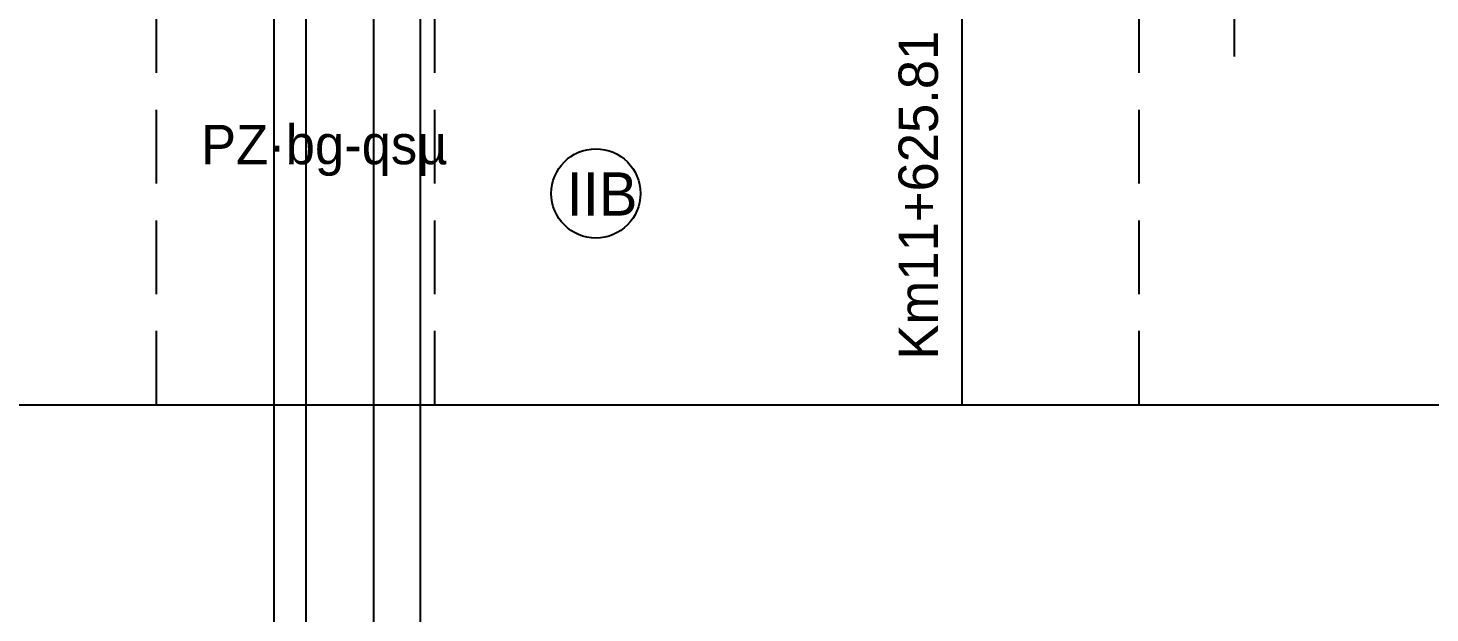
# Model space of a CAD drawing. Header units: inches. Extents: x 444671 to 463716, y 1783086 to 1794968.
# Drawn here: x 458059.4 to 458202.1, y 1787017.2 to 1787076.7 of the extents above; entities that cross this region are included whole.
import ezdxf

# ---------------------------------------------------------------- set-up
doc = ezdxf.new("R2010")
doc.units = ezdxf.units.IN
doc.header["$MEASUREMENT"] = 0
doc.linetypes.add('ACAD_ISO04W100', pattern=[30, 24, -3, 0, -3])
doc.linetypes.add('HIDDEN', pattern=[0.375, 0.25, -0.125])
for name, color, linetype in [('Dc', 10, 'Continuous'), ('Dchat', 33, 'Continuous'), ('Dong', 252, 'HIDDEN'), ('Ghichu', 3, 'Continuous'), ('Khung_bang', 140, 'Continuous'), ('Text', 3, 'Continuous'), ('Tim', 1, 'ACAD_ISO04W100')]:
    doc.layers.add(name, color=color, linetype=linetype)
doc.styles.add('VnAvt', font='')
doc.styles.get('VnAvt').set_extended_font_data('.VnAvant')

msp = doc.modelspace()

# ---------------------------------------------------------------- linework, layer by layer
at = {"layer": 'Dchat', "color": 3}
msp.add_circle((458117.2053, 1787059.8462), 4.5375, dxfattribs=at)
at = {"layer": 'Dong', "ltscale": 30}
for p, q in [((458072.4938, 1787038.3548), (458072.4938, 1787160.7622)), ((458172.4938, 1787038.3548), (458172.4938, 1787142.8141)), ((458172.4938, 1787038.3548), (458172.4938, 1787142.8141)), ((458100.8161, 1787038.3548), (458100.8161, 1787105.3548)), ((458100.8161, 1787038.3548), (458100.8161, 1787105.3548)), ((458100.8161, 1787038.3548), (458100.8161, 1787105.3548)), ((458100.8161, 1787038.3548), (458100.8161, 1787105.3548))]:
    msp.add_line(p, q, dxfattribs=at)
msp.add_lwpolyline([(458154.4703, 1787038.3548), (458154.4703, 1787105.3548)], dxfattribs=at)
at = {"layer": 'Khung_bang', "color": 6}
for p, q in [((458087.6949, 1787110.3142), (458087.6949, 1786805.3548)), ((458099.339, 1787108.8006), (458099.339, 1786797.8548)), ((458084.4472, 1787106.5285), (458084.4472, 1786840.8548)), ((458094.5696, 1787105.8013), (458094.5696, 1786804.8548))]:
    msp.add_line(p, q, dxfattribs=at)
at = {"layer": 'Khung_bang', "linetype": 'ByBlock'}
msp.add_lwpolyline([(446139.7357, 1787038.3548), (458289.9137, 1787038.3548)], dxfattribs=at)
at = {"layer": 'Tim', "ltscale": 0.3}
msp.add_lwpolyline([(458182.1813, 1787073.7765), (458182.1813, 1787173.5538)], dxfattribs=at)

# ---------------------------------------------------------------- texts
at = {"layer": 'Dc', "lineweight": 13, "insert": (458077.0253, 1787066.8141), "char_height": 4, "width": 26.39098, "attachment_point": 1}
msp.add_mtext('{\\fGeo TimesP|b0|i0|c0|p34;PZ·bg-qsµ}', dxfattribs=at)
at = {"layer": 'Dchat', "color": 3, "style": 'VnAvt'}
msp.add_text('IIB', height=4.4, dxfattribs=at).set_placement((458114.2384, 1787057.5891))

# ---------------------------------------------------------------- next in the draw order: wipeouts: each hides what was drawn before it
msp.add_wipeout([(458154.2683, 1787039.4926), (458154.2683, 1787077.5815), (458146.6022, 1787077.5815), (458146.6022, 1787039.4926)]).dxf.layer = 'Ghichu'

# ---------------------------------------------------------------- next in the draw order: linework, layer by layer
at = {"layer": 'Text'}
msp.add_lwpolyline([(458154.4703, 1787042.707), (458154.4703, 1787083.2711)], dxfattribs=at)

# ---------------------------------------------------------------- next in the draw order: texts
at = {"layer": 'Ghichu', "insert": (458148.0022, 1787041.4577), "char_height": 4, "attachment_point": 1, "rotation": 90, "style": 'VnAvt'}
msp.add_mtext(' Km11+625.81', dxfattribs=at)

doc.saveas('drawing.dxf')
